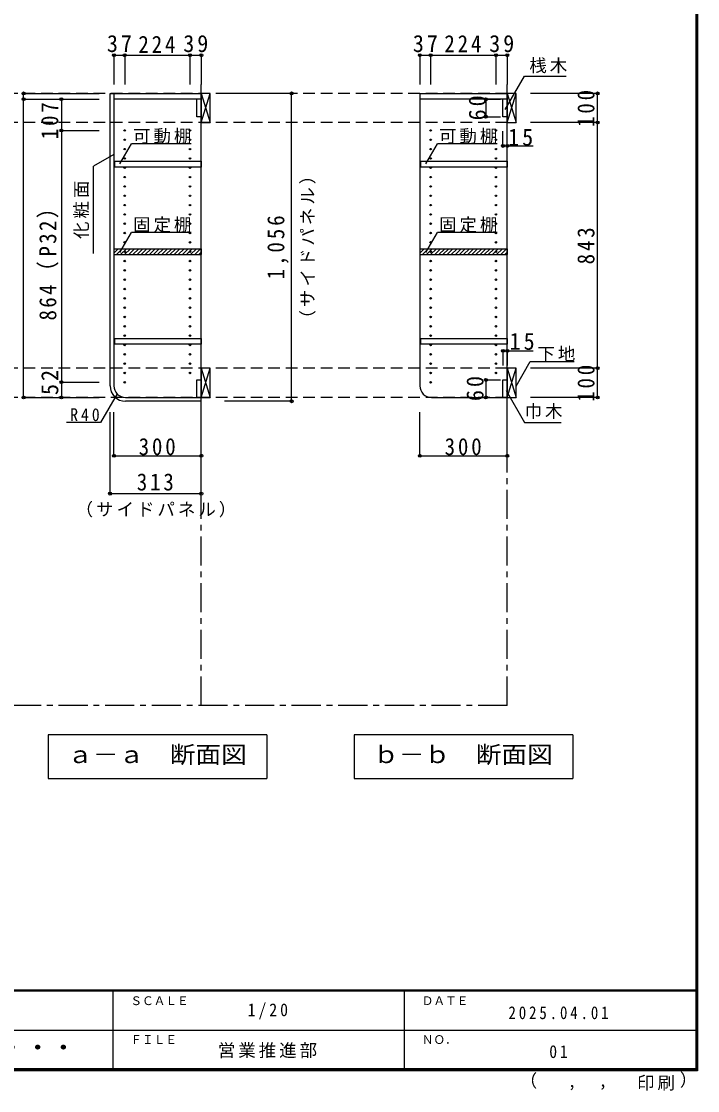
# Model space of a CAD drawing. Units: millimetres at full size, sheet at 1:20. Extents: x -8000 to 8000, y -2932 to 2722.
# Drawn here: x -2521 to -200, y -2932 to 736 of the extents above; entities that cross this region are included whole.
import ezdxf
from ezdxf.enums import TextEntityAlignment as Align

# ---------------------------------------------------------------- set-up
doc = ezdxf.new("R2010")
doc.units = ezdxf.units.MM
doc.header["$LTSCALE"] = 20
doc.header["$PDMODE"] = 32
doc.header["$PDSIZE"] = 10
doc.linetypes.add('CHAIN1', pattern=[8, 5, -1, 1, -1])
doc.linetypes.add('DASHED2', pattern=[3, 2, -1])
for name, color, linetype in [('0-2_本体', 2, 'Continuous'), ('0-3_固定棚', 3, 'Continuous'), ('0-5', 4, 'Continuous'), ('0-7_桟木・巾木', 2, 'Continuous'), ('0-8_引き出し', 3, 'Continuous'), ('0-A_文字', 7, 'Continuous'), ('0-B_寸法', 4, 'Continuous'), ('0-C_ハッチ', 4, 'Continuous'), ('F-1_枠', 6, 'Continuous'), ('F-A_文字', 7, 'Continuous')]:
    doc.layers.add(name, color=color, linetype=linetype)
doc.styles.add('ＭＳ ゴシック', font='')
doc.styles.get('ＭＳ ゴシック').set_extended_font_data('MS Gothic')

msp = doc.modelspace()

# ---------------------------------------------------------------- linework, layer by layer
at = {"layer": '0-2_本体'}
for p, q in [((-2216.27, -514.27), (-2216.27, 488.73)), ((-1903.27, 488.73), (-1903.27, 468.73)), ((-853.27, 488.73), (-853.27, 468.73)), ((-1903.27, 468.73), (-2203.27, 468.73)), ((-853.27, 468.73), (-1153.27, 468.73))]:
    msp.add_line(p, q, dxfattribs=at)
at = {"layer": '0-3_固定棚', "color": 2}
for p, q in [((-2200.27, 236.23), (-2200.27, 256.23)), ((-2200.27, 256.23), (-1903.27, 256.23)), ((-1903.27, 236.23), (-2200.27, 236.23)), ((-1903.27, 256.23), (-1903.27, 236.23)), ((-853.27, 256.23), (-853.27, 236.23)), ((-2203.27, -44.27), (-1903.27, -44.27)), ((-1903.27, -44.27), (-1903.27, -64.27)), ((-1153.27, -44.27), (-853.27, -44.27)), ((-853.27, -44.27), (-853.27, -64.27)), ((-2200.27, -371.77), (-2200.27, -351.77)), ((-853.27, -351.77), (-853.27, -371.77)), ((-1903.27, -371.77), (-2200.27, -371.77))]:
    msp.add_line(p, q, dxfattribs=at)
for points in [[(-853.27, 236.23), (-1150.27, 236.23), (-1150.27, 256.23), (-853.27, 256.23)], [(-2203.27, -44.27), (-2203.27, -64.27), (-1903.27, -64.27)], [(-1153.27, -44.27), (-1153.27, -64.27), (-853.27, -64.27)], [(-2200.27, -351.77), (-1903.27, -351.77), (-1903.27, -371.77)], [(-853.27, -371.77), (-1150.27, -371.77), (-1150.27, -351.77), (-853.27, -351.77)]]:
    msp.add_lwpolyline(points, dxfattribs=at)
at = {"layer": '0-5', "color": 3}
for p, q in [((-2216.27, 488.73), (-1903.27, 488.73)), ((-2203.27, 488.73), (-2203.27, -514.27)), ((-1903.27, -554.27), (-1903.27, 488.73)), ((-1153.27, 488.73), (-853.27, 488.73)), ((-1153.27, 488.73), (-1153.27, -514.27)), ((-853.27, -554.27), (-853.27, 488.73)), ((-1903.27, 468.73), (-2203.27, 468.73)), ((-853.27, 468.73), (-1153.27, 468.73)), ((-2163.27, -554.27), (-1903.27, -554.27)), ((-1113.27, -554.27), (-853.27, -554.27))]:
    msp.add_line(p, q, dxfattribs=at)
at = {"layer": '0-5', "color": 2}
for q in [(-2163.27, -567.27), (-1903.27, -554.27)]:
    msp.add_line((-1903.27, -567.27), q, dxfattribs=at)
at = {"layer": '0-5'}
for centre in [(-2166.27, 361.73), (-2166.27, 329.73), (-1942.27, 361.73), (-1942.27, 329.73), (-1116.27, 361.73), (-1116.27, 329.73), (-892.27, 361.73), (-892.27, 329.73), (-2166.27, 297.73), (-1942.27, 297.73), (-1116.27, 297.73), (-892.27, 297.73), (-2166.27, 265.73), (-1942.27, 265.73), (-1116.27, 265.73), (-892.27, 265.73), (-2166.27, 233.73), (-1942.27, 233.73), (-1116.27, 233.73), (-892.27, 233.73), (-2166.27, 201.73), (-1942.27, 201.73), (-1116.27, 201.73), (-892.27, 201.73), (-2166.27, 169.73), (-1942.27, 169.73), (-1116.27, 169.73), (-892.27, 169.73), (-2166.27, 137.73), (-1942.27, 137.73), (-1116.27, 137.73), (-892.27, 137.73), (-2166.27, 105.73), (-2166.27, 73.73), (-1942.27, 105.73), (-1942.27, 73.73), (-1116.27, 105.73), (-1116.27, 73.73), (-892.27, 105.73), (-892.27, 73.73), (-2166.27, 41.73), (-1942.27, 41.73), (-1116.27, 41.73), (-892.27, 41.73), (-2166.27, 9.73), (-1942.27, 9.73), (-1116.27, 9.73), (-892.27, 9.73), (-2166.27, -22.27), (-1942.27, -22.27), (-1116.27, -22.27), (-892.27, -22.27), (-2166.27, -54.27), (-1942.27, -54.27), (-1116.27, -54.27), (-892.27, -54.27), (-2166.27, -86.27), (-1942.27, -86.27), (-1116.27, -86.27), (-892.27, -86.27), (-2166.27, -118.27), (-1942.27, -118.27), (-1116.27, -118.27), (-892.27, -118.27), (-2166.27, -150.27), (-2166.27, -182.27), (-1942.27, -150.27), (-1942.27, -182.27), (-1116.27, -150.27), (-1116.27, -182.27), (-892.27, -150.27), (-892.27, -182.27), (-2166.27, -214.27), (-1942.27, -214.27), (-1116.27, -214.27), (-892.27, -214.27), (-2166.27, -246.27), (-1942.27, -246.27), (-1116.27, -246.27), (-892.27, -246.27), (-2166.27, -278.27), (-1942.27, -278.27), (-1116.27, -278.27), (-892.27, -278.27), (-2166.27, -310.27), (-1942.27, -310.27), (-1116.27, -310.27), (-892.27, -310.27), (-2166.27, -342.27), (-1942.27, -342.27), (-1116.27, -342.27), (-892.27, -342.27), (-2166.27, -374.27), (-1942.27, -374.27), (-1116.27, -374.27), (-892.27, -374.27), (-2166.27, -406.27), (-2166.27, -438.27), (-1942.27, -406.27), (-1942.27, -438.27), (-1116.27, -406.27), (-1116.27, -438.27), (-892.27, -406.27), (-892.27, -438.27), (-2166.27, -470.27), (-1942.27, -470.27), (-1116.27, -470.27), (-892.27, -470.27), (-2166.27, -502.27), (-1116.27, -502.27)]:
    msp.add_circle(centre, 2.5, dxfattribs=at)
at = {"layer": '0-5', "color": 2}
msp.add_arc((-2163.27, -514.27), 53, 180, 270, dxfattribs=at)
at = {"layer": '0-5', "color": 3}
for centre in [(-2163.27, -514.27), (-1113.27, -514.27)]:
    msp.add_arc(centre, 40, 180, 270, dxfattribs=at)
at = {"layer": '0-7_桟木・巾木'}
for p, q in [((-1903.27, 468.73), (-1918.27, 468.73)), ((-1918.27, 408.73), (-1918.27, 468.73)), ((-1903.27, 468.73), (-1903.27, 427.73)), ((-853.27, 468.73), (-868.27, 468.73)), ((-868.27, 408.73), (-868.27, 468.73)), ((-853.27, 468.73), (-853.27, 427.73)), ((-1918.27, -494.27), (-1903.27, -494.27)), ((-1903.27, -494.27), (-1903.27, -554.27)), ((-868.27, -494.27), (-853.27, -494.27)), ((-853.27, -494.27), (-853.27, -554.27))]:
    msp.add_line(p, q, dxfattribs=at)
for points in [[(-1903.27, 408.73), (-1914.77, 408.73), (-1918.27, 408.73)], [(-853.27, 408.73), (-864.77, 408.73), (-868.27, 408.73)], [(-1903.27, -554.27), (-1918.27, -554.27), (-1918.27, -494.27)], [(-853.27, -554.27), (-868.27, -554.27), (-868.27, -494.27)]]:
    msp.add_lwpolyline(points, dxfattribs=at)
at = {"layer": '0-8_引き出し'}
for p, q in [((-1903.27, 488.73), (-1903.27, 388.73)), ((-1873.27, 488.73), (-1903.27, 488.73)), ((-1873.27, 388.73), (-1873.27, 488.73)), ((-853.27, 488.73), (-853.27, 388.73)), ((-823.27, 488.73), (-853.27, 488.73)), ((-823.27, 388.73), (-823.27, 488.73)), ((-1903.27, 388.73), (-1873.27, 388.73)), ((-853.27, 388.73), (-823.27, 388.73)), ((-1903.27, -454.27), (-1903.27, -554.27)), ((-1873.27, -454.27), (-1903.27, -454.27)), ((-1873.27, -554.27), (-1873.27, -454.27)), ((-853.27, -454.27), (-853.27, -554.27)), ((-823.27, -454.27), (-853.27, -454.27)), ((-823.27, -554.27), (-823.27, -454.27)), ((-1903.27, -554.27), (-1873.27, -554.27)), ((-853.27, -554.27), (-823.27, -554.27))]:
    msp.add_line(p, q, dxfattribs=at)
at = {"layer": '0-8_引き出し', "color": 7}
for p, q in [((-1903.27, 388.73), (-1873.27, 488.73)), ((-1903.27, 488.73), (-1873.27, 388.73)), ((-853.27, 388.73), (-823.27, 488.73)), ((-853.27, 488.73), (-823.27, 388.73)), ((-1903.27, -554.27), (-1873.27, -454.27)), ((-1903.27, -454.27), (-1873.27, -554.27)), ((-853.27, -554.27), (-823.27, -454.27)), ((-853.27, -454.27), (-823.27, -554.27))]:
    msp.add_line(p, q, dxfattribs=at)
at = {"layer": '0-A_文字', "linetype": 'CHAIN1'}
for p, q in [((-1903.27, -1611.27), (-1903.27, 519.73)), ((-853.27, -1611.27), (-853.27, 519.73)), ((-853.27, -1611.27), (-4763.27, -1611.27))]:
    msp.add_line(p, q, dxfattribs=at)
at = {"layer": '0-A_文字'}
for p, q in [((-859.95, 433.27), (-793.84, 547.77)), ((-793.84, 547.77), (-651.61, 547.77)), ((-2182.55, 246.64), (-2142.89, 315.32)), ((-1937.65, 315.32), (-2142.89, 315.32)), ((-1132.55, 246.64), (-1092.89, 315.32)), ((-887.65, 315.32), (-1092.89, 315.32)), ((-2203.27, 279.66), (-2273.27, 239.25)), ((-2273.27, -60.75), (-2273.27, 239.25)), ((-2182.55, -57.36), (-2142.89, 11.32)), ((-1937.65, 11.32), (-2142.89, 11.32)), ((-1132.55, -57.36), (-1092.89, 11.32)), ((-887.65, 11.32), (-1092.89, 11.32)), ((-823.27, -515.95), (-774.51, -431.48)), ((-774.51, -431.48), (-623.98, -431.48)), ((-1678.27, -1711.27), (-2428.27, -1711.27)), ((-2428.27, -1711.27), (-2428.27, -1861.27)), ((-1678.27, -1711.27), (-1678.27, -1861.27)), ((-628.27, -1711.27), (-628.27, -1861.27)), ((-2428.27, -1861.27), (-1678.27, -1861.27)), ((-1378.27, -1861.27), (-628.27, -1861.27))]:
    msp.add_line(p, q, dxfattribs=at)
for points in [[(-2192.12, -541.98), (-2248.76, -640.08), (-2365.82, -640.08)], [(-857.08, -530.54), (-793.84, -640.08), (-667.81, -640.08)], [(-628.27, -1711.27), (-1378.27, -1711.27), (-1378.27, -1861.27)]]:
    msp.add_lwpolyline(points, dxfattribs=at)
at = {"layer": '0-B_寸法'}
for p, q in [((-2203.27, 619.73), (-2166.27, 619.73)), ((-2203.27, 619.73), (-2203.27, 519.73)), ((-2166.27, 619.73), (-2166.27, 519.73)), ((-2166.27, 619.73), (-1942.27, 619.73)), ((-1942.27, 619.73), (-1942.27, 519.73)), ((-1942.27, 619.73), (-1903.27, 619.73)), ((-1903.27, 619.73), (-1903.27, 519.73)), ((-1153.27, 619.73), (-1116.27, 619.73)), ((-1153.27, 619.73), (-1153.27, 519.73)), ((-1116.27, 619.73), (-1116.27, 519.73)), ((-1116.27, 619.73), (-892.27, 619.73)), ((-892.27, 619.73), (-892.27, 519.73)), ((-892.27, 619.73), (-853.27, 619.73)), ((-853.27, 619.73), (-853.27, 519.73)), ((-2513.27, 468.73), (-2513.27, 488.73)), ((-2513.27, 488.73), (-2253.27, 488.73)), ((-1593.27, 488.73), (-1823.27, 488.73)), ((-1593.27, -567.27), (-1593.27, 488.73)), ((-543.27, 488.73), (-773.27, 488.73)), ((-543.27, 388.73), (-543.27, 488.73)), ((-2513.27, -554.27), (-2513.27, 468.73)), ((-2513.27, 468.73), (-2253.27, 468.73)), ((-2383.27, 468.73), (-2253.27, 468.73)), ((-2383.27, 468.73), (-2383.27, 361.73)), ((-926.33, 468.73), (-926.33, 408.73)), ((-926.33, 468.73), (-876.33, 468.73)), ((-926.33, 408.73), (-876.33, 408.73)), ((-543.27, 388.73), (-773.27, 388.73)), ((-543.27, -454.27), (-543.27, 388.73)), ((-2383.27, 361.73), (-2253.27, 361.73)), ((-2383.27, 361.73), (-2383.27, -502.27)), ((-868.27, 308.73), (-868.27, 358.73)), ((-853.27, 308.73), (-853.27, 358.73)), ((-868.27, 308.73), (-764.85, 308.73)), ((-868.27, -394.27), (-868.27, -444.27)), ((-868.27, -394.27), (-764.82, -394.27)), ((-853.27, -394.27), (-853.27, -444.27)), ((-543.27, -454.27), (-773.27, -454.27)), ((-543.27, -554.27), (-543.27, -454.27)), ((-2383.27, -502.27), (-2253.27, -502.27)), ((-2383.27, -502.27), (-2383.27, -554.27)), ((-926.33, -494.27), (-926.33, -554.27)), ((-926.33, -494.27), (-876.33, -494.27)), ((-2513.27, -554.27), (-2253.27, -554.27)), ((-2383.27, -554.27), (-2253.27, -554.27)), ((-1593.27, -567.27), (-1823.27, -567.27)), ((-926.33, -554.27), (-876.33, -554.27)), ((-543.27, -554.27), (-773.27, -554.27)), ((-2216.27, -884.27), (-2216.27, -604.27)), ((-2203.27, -754.27), (-2203.27, -604.27)), ((-1903.27, -754.27), (-1903.27, -604.27)), ((-1903.27, -884.27), (-1903.27, -604.27)), ((-1153.27, -754.27), (-1153.27, -604.27)), ((-853.27, -754.27), (-853.27, -604.27)), ((-2203.27, -754.27), (-1903.27, -754.27)), ((-1153.27, -754.27), (-853.27, -754.27)), ((-2216.27, -884.27), (-1903.27, -884.27))]:
    msp.add_line(p, q, dxfattribs=at)
at = {"layer": '0-B_寸法', "linetype": 'DASHED2'}
for p, q in [((-853.27, 488.73), (-4613.27, 488.73)), ((-853.27, 388.73), (-4613.27, 388.73)), ((-853.27, -454.27), (-4613.27, -454.27)), ((-853.27, -554.27), (-4613.27, -554.27))]:
    msp.add_line(p, q, dxfattribs=at)
at = {"layer": '0-B_寸法', "color": 7}
for p in [(-2203.27, 619.73), (-2166.27, 619.73), (-1942.27, 619.73), (-1903.27, 619.73), (-1153.27, 619.73), (-1116.27, 619.73), (-892.27, 619.73), (-853.27, 619.73), (-2513.27, 488.73), (-1593.27, 488.73), (-543.27, 488.73), (-2513.27, 468.73), (-2383.27, 468.73), (-926.33, 468.73), (-926.33, 408.73), (-543.27, 388.73), (-2383.27, 361.73), (-868.27, 308.73), (-853.27, 308.73), (-868.27, -394.27), (-853.27, -394.27), (-543.27, -454.27), (-2383.27, -502.27), (-926.33, -494.27), (-2513.27, -554.27), (-2383.27, -554.27), (-926.33, -554.27), (-543.27, -554.27), (-1593.27, -567.27), (-2203.27, -754.27), (-1903.27, -754.27), (-1153.27, -754.27), (-853.27, -754.27), (-2216.27, -884.27), (-1903.27, -884.27)]:
    msp.add_point(p, dxfattribs=at)
at = {"layer": '0-C_ハッチ'}
for p, q in [((-2203.27, -58.78), (-2188.76, -44.27)), ((-2194.62, -64.27), (-2174.62, -44.27)), ((-2180.48, -64.27), (-2160.48, -44.27)), ((-2166.34, -64.27), (-2146.34, -44.27)), ((-2152.19, -64.27), (-2132.19, -44.27)), ((-2138.05, -64.27), (-2118.05, -44.27)), ((-2123.91, -64.27), (-2103.91, -44.27)), ((-2109.77, -64.27), (-2089.77, -44.27)), ((-2095.63, -64.27), (-2075.63, -44.27)), ((-2081.48, -64.27), (-2061.48, -44.27)), ((-2067.34, -64.27), (-2047.34, -44.27)), ((-2053.2, -64.27), (-2033.2, -44.27)), ((-2039.06, -64.27), (-2019.06, -44.27)), ((-2024.92, -64.27), (-2004.92, -44.27)), ((-2010.77, -64.27), (-1990.77, -44.27)), ((-1996.63, -64.27), (-1976.63, -44.27)), ((-1982.49, -64.27), (-1962.49, -44.27)), ((-1968.35, -64.27), (-1948.35, -44.27)), ((-1954.21, -64.27), (-1934.21, -44.27)), ((-1940.06, -64.27), (-1920.06, -44.27)), ((-1925.92, -64.27), (-1905.92, -44.27)), ((-1911.78, -64.27), (-1903.27, -55.76)), ((-1153.27, -58.78), (-1138.76, -44.27)), ((-1144.62, -64.27), (-1124.62, -44.27)), ((-1130.48, -64.27), (-1110.48, -44.27)), ((-1116.34, -64.27), (-1096.34, -44.27)), ((-1102.19, -64.27), (-1082.19, -44.27)), ((-1088.05, -64.27), (-1068.05, -44.27)), ((-1073.91, -64.27), (-1053.91, -44.27)), ((-1059.77, -64.27), (-1039.77, -44.27)), ((-1045.63, -64.27), (-1025.63, -44.27)), ((-1031.48, -64.27), (-1011.48, -44.27)), ((-1017.34, -64.27), (-997.34, -44.27)), ((-1003.2, -64.27), (-983.2, -44.27)), ((-989.06, -64.27), (-969.06, -44.27)), ((-974.92, -64.27), (-954.92, -44.27)), ((-960.77, -64.27), (-940.77, -44.27)), ((-946.63, -64.27), (-926.63, -44.27)), ((-932.49, -64.27), (-912.49, -44.27)), ((-918.35, -64.27), (-898.35, -44.27)), ((-904.21, -64.27), (-884.21, -44.27)), ((-890.06, -64.27), (-870.06, -44.27)), ((-875.92, -64.27), (-855.92, -44.27)), ((-861.78, -64.27), (-853.27, -55.76))]:
    msp.add_line(p, q, dxfattribs=at)
at = {"layer": 'F-1_枠'}
for p, q in [((-206.67, 2722.29), (-206.67, -2864.37)), ((-203.33, 2722.29), (-203.33, -2864.37)), ((-200, 2722.29), (-200, -2864.37)), ((-200, -2587.71), (-8000, -2587.71)), ((-200, -2591.04), (-8000, -2591.04)), ((-2206.67, -2591.04), (-2206.67, -2857.71)), ((-1206.67, -2591.04), (-1206.67, -2857.71)), ((-4100, -2724.37), (-206.67, -2724.38)), ((-200, -2857.71), (-8000, -2857.71)), ((-200, -2861.04), (-8000, -2861.04)), ((-200, -2864.37), (-8000, -2864.37))]:
    msp.add_line(p, q, dxfattribs=at)

# ---------------------------------------------------------------- texts
at = {"layer": '0-A_文字', "style": 'ＭＳ ゴシック', "width": 1.1}
for s, p in [('ａ－ａ\u3000断面図', (-2363.27, -1826.27)), ('ｂ－ｂ\u3000断面図', (-1313.27, -1826.27))]:
    msp.add_text(s, height=58.65, dxfattribs=at).set_placement(p, align=Align.BOTTOM_LEFT)
at = {"layer": '0-A_文字', "char_height": 43.99, "attachment_point": 7, "style": 'ＭＳ ゴシック'}
for s, insert in [('\\T1.17;桟木', (-777.63, 557.98)), ('\\T1.17;可動棚', (-2137.65, 315.32)), ('\\T1.17;可動棚', (-1087.65, 315.32)), ('\\T1.17;固定棚', (-2137.65, 11.32)), ('\\T1.17;固定棚', (-1087.65, 11.32)), ('\\T1.17;下地', (-750, -431.48)), ('\\T1.17;巾木', (-793.84, -628.14)), ('\\T1.38;\\W0.9;R40', (-2353.27, -635.95))]:
    msp.add_mtext(s, dxfattribs=dict(at, insert=insert))
at = {"layer": '0-A_文字', "insert": (-2288.27, -10.75), "char_height": 43.99, "attachment_point": 7, "rotation": 90, "style": 'ＭＳ ゴシック'}
msp.add_mtext('\\T1.17;化粧面', dxfattribs=at)
at = {"layer": '0-B_寸法', "color": 7, "attachment_point": 7, "style": 'ＭＳ ゴシック'}
for s, insert, char_height in [('\\T1.27;\\W0.95;37', (-2227.27, 629.73), 58.65), ('\\T1.27;\\W0.9;224', (-2119.27, 627.96), 58.65), ('\\T1.27;\\W0.95;39', (-1965.27, 629.73), 58.65), ('\\T1.27;\\W0.95;37', (-1177.27, 629.73), 58.65), ('\\T1.27;\\W0.9;224', (-1069.27, 630.19), 58.65), ('\\T1.27;\\W0.95;39', (-915.27, 629.73), 58.65), ('\\T1.27;\\W0.95;15', (-850.38, 308.73), 58.65), ('\\T1.27;\\W0.95;15', (-845.36, -391.8), 58.65), ('\\T1.27;\\W0.9;300', (-2118.27, -753.06), 58.65), ('\\T1.27;\\W0.9;300', (-1068.27, -753.06), 58.65), ('\\T1.27;\\W0.9;313', (-2124.77, -874.27), 58.65), ('\\T1.17;（サイドパネル）', (-2334.77, -965.94), 43.99)]:
    msp.add_mtext(s, dxfattribs=dict(at, insert=insert, char_height=char_height))
at = {"layer": '0-B_寸法', "color": 7, "attachment_point": 7, "rotation": 90, "style": 'ＭＳ ゴシック'}
for s, insert, char_height in [('\\T1.27;\\W0.95;60', (-926.33, 396.23), 58.65), ('\\T1.27;\\W0.9;100', (-553.27, 373.73), 58.65), ('\\T1.27;\\W0.9;107', (-2393.27, 331.42), 58.65), ('\\T1.17;（サイドパネル）', (-1510.78, -314.27), 43.99), ('\\T1.22;\\W0.9;864（P32）', (-2393.27, -290.27), 58.65), ('\\T1.28;\\W0.9;1,056', (-1603.27, -149.27), 58.65), ('\\T1.27;\\W0.9;843', (-553.27, -97.77), 58.65), ('\\T1.27;\\W0.95;52', (-2393.27, -546), 58.65), ('\\T1.27;\\W0.9;100', (-553.27, -569.27), 58.65), ('\\T1.27;\\W0.95;60', (-933.94, -566.77), 58.65)]:
    msp.add_mtext(s, dxfattribs=dict(at, insert=insert, char_height=char_height))
at = {"layer": 'F-A_文字', "style": 'ＭＳ ゴシック'}
for s, height, p in [('ＳＣＡＬＥ', 29.33, (-2146.67, -2647.71)), ('ＤＡＴＥ', 29.33, (-1146.67, -2647.71)), ('ＦＩＬＥ', 29.33, (-2146.67, -2781.04)), ('ＮＯ．', 29.33, (-1146.67, -2781.04)), ('（', 43.99, (-810.64, -2933.25)), ('）', 43.99, (-261.06, -2930.46)), (',', 43.99, (-645.81, -2933.25)), (',', 43.99, (-539.87, -2931.39))]:
    msp.add_text(s, height=height, dxfattribs=at).set_placement(p, align=Align.BOTTOM_LEFT)
at = {"layer": 'F-A_文字', "style": 'ＭＳ ゴシック', "width": 1.1}
msp.add_text('ウッドワン・・・', height=58.65, dxfattribs=at).set_placement((-3036.67, -2831.04), align=Align.BOTTOM_LEFT)
at = {"layer": 'F-A_文字', "char_height": 43.99, "attachment_point": 7, "style": 'ＭＳ ゴシック'}
for s, insert in [('\\T1.38;\\W0.9;1/20', (-1744.17, -2687.71)), ('\\T1.39;\\W0.85;2025.04.01', (-849.17, -2687.71)), ('\\T1.17;営業推進部', (-1846.67, -2821.04)), ('\\T1.36;\\W0.9;01', (-709.17, -2821.04)), ('\\T1.17;印刷', (-407.9, -2932.32))]:
    msp.add_mtext(s, dxfattribs=dict(at, insert=insert))

doc.saveas('drawing.dxf')
